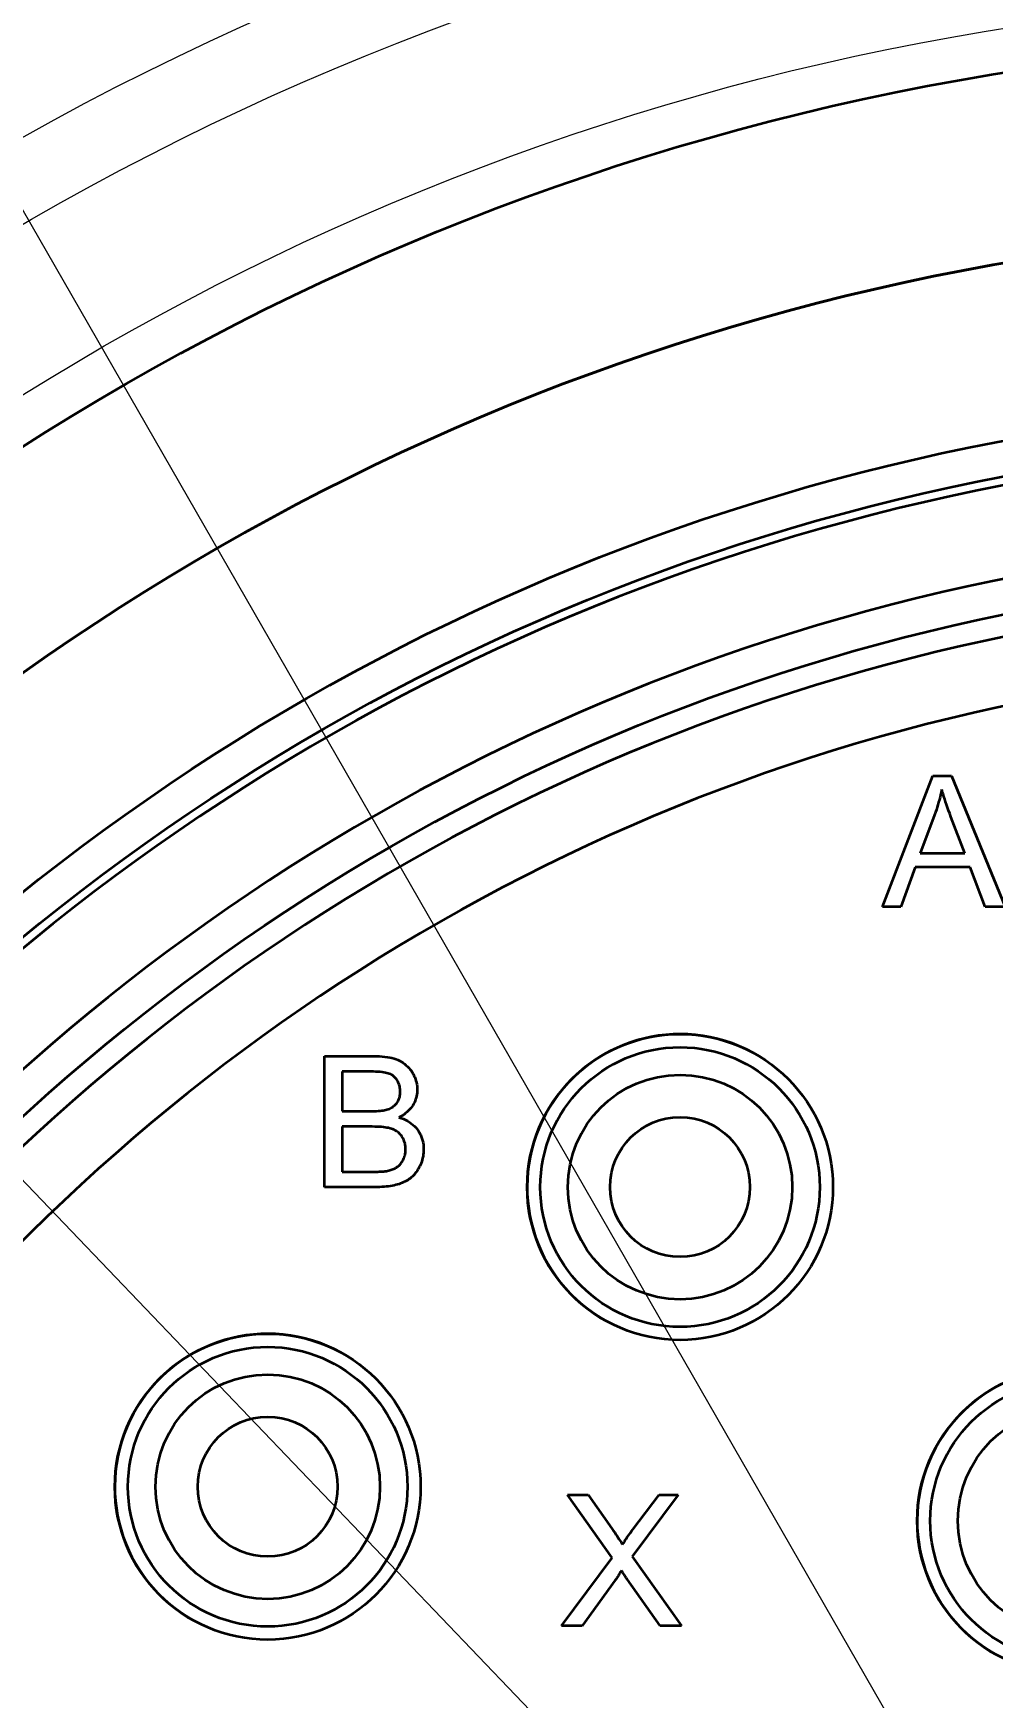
# Model space of a CAD drawing. Extents: x 23 to 472, y 3 to 294.
# Drawn here: x 377.19 to 382.68, y 217.37 to 226.89 of the extents above; entities that cross this region are included whole.
import ezdxf
from ezdxf.enums import TextEntityAlignment as Align

# ---------------------------------------------------------------- set-up
doc = ezdxf.new("R2010")
doc.units = 0
doc.linetypes.add('DASHDOT', pattern=[18.5, 12, -3, 0.5, -3])
doc.layers.get('0').update_dxf_attribs({"lineweight": 13})
doc.styles.get("Standard").update_dxf_attribs({"font": 'isocp.shx'})
doc.dimstyles.get("Standard").update_dxf_attribs({"dimtxt": 2.5, "dimasz": 2.5, "dimexe": 1.25, "dimexo": 0.625, "dimtad": 1, "dimcen": 2.5, "dimadec": 0, "dimazin": 0, "dimtfac": 1, "dimtmove": 0, "dimatfit": 0, "dimfxl": 0, "dimarcsym": 0})

# ---------------------------------------------------------------- blocks, each defined once
blk = doc.blocks.new('*D')
at = {"color": 7, "lineweight": 13}
for p, q in [((369.2633, 239.5531), (395.349, 194.2124)), ((363.2339, 234.8367), (397.923, 198.6215))]:
    blk.add_line(p, q, dxfattribs=at)
at = {"color": 34, "lineweight": 13, "ltscale": 0.415699}
blk.add_line((121.0279, 197.0113), (121.0279, 180.3834), dxfattribs=at)
at = {"color": 34, "lineweight": 13, "ltscale": 0.421525}
blk.add_line((278.4006, 197.0113), (278.4006, 180.1503), dxfattribs=at)
at = {"color": 34, "lineweight": 13}
for p, q in [((45.7156, 194.0736), (45.7156, 169.4602)), ((353.9414, 194.0736), (353.9414, 169.4602)), ((45.7156, 182.3834), (121.0279, 182.3834)), ((278.4006, 182.1503), (353.9414, 182.1503)), ((45.7156, 171.4602), (353.9414, 171.4602))]:
    blk.add_line(p, q, dxfattribs=at)
at = {"color": 34, "lineweight": 13, "ltscale": 0.342256}
blk.add_line((45.7156, 194.0736), (45.7156, 180.3834), dxfattribs=at)
at = {"color": 34, "lineweight": 13, "ltscale": 0.348082}
blk.add_line((353.9414, 194.0736), (353.9414, 180.1503), dxfattribs=at)
at = {"color": 7, "lineweight": 13}
for points in [[(376.3151, 228.3342), (374.903, 229.7505), (375.4177, 227.8179)], [(374.0392, 224.3044), (372.3291, 225.3414), (373.2916, 223.5883)], [(396.2128, 199.6586), (397.923, 198.6215), (396.9605, 200.3747)], [(393.937, 195.6288), (395.349, 194.2124), (394.8343, 196.145)]]:
    blk.add_lwpolyline(points, dxfattribs=at)
at = {"color": 34, "lineweight": 13}
for points in [[(47.6474, 182.901), (45.7156, 182.3834), (47.6474, 181.8658)], [(119.0961, 181.8658), (121.0279, 182.3834), (119.0961, 182.901)], [(280.3324, 182.668), (278.4006, 182.1503), (280.3324, 181.6327)], [(352.0096, 181.6327), (353.9414, 182.1503), (352.0096, 182.668)], [(47.6474, 171.9778), (45.7156, 171.4602), (47.6474, 170.9425)], [(352.0096, 170.9425), (353.9414, 171.4602), (352.0096, 171.9778)]]:
    blk.add_lwpolyline(points, dxfattribs=at)
at = {"color": 7, "lineweight": 13}
for s, rotation, p, p2 in [('%%c', 299.91295, (370.1301, 240.0518), (371.3768, 237.8848)), ('82', 299.91295, (371.8755, 237.0181), (374.0621, 233.2175)), ('%%c', 313.76692, (363.9561, 235.5285), (365.6854, 233.7231)), ('74', 313.76692, (366.3771, 233.0009), (369.4101, 229.8344))]:
    blk.add_text(s, height=2.5, rotation=rotation, dxfattribs=at).set_placement(p, p2, align=Align.FIT)
at = {"color": 34, "lineweight": 13}
for s, height, p, p2 in [('/[6.3]', 3.5, (93.5334, 183.3834), (107.9059, 183.3834)), ('/[6.3]', 3.5, (326.3327, 183.1503), (340.7051, 183.1503)), ('155', 3.5, (74.21, 183.3834), (83.768, 183.3834)), ('155', 3.5, (307.0093, 183.1503), (316.5672, 183.1503)), ('%%p50', 2.45, (85.868, 183.9084), (92.5334, 183.9084)), ('%%p50', 2.45, (318.6672, 183.6753), (325.3327, 183.6753)), ('"L"', 3.5, (194.4405, 172.4602), (202.0312, 172.4602)), ('%%p50', 2.45, (204.1312, 172.9852), (210.7966, 172.9852))]:
    blk.add_text(s, height=height, dxfattribs=at).set_placement(p, p2, align=Align.FIT)
blk = doc.blocks.new('BLOCK4539')
at = {"color": 7, "lineweight": 35, "ltscale": 0.04017}
blk.add_line((-6.148, 19.823), (-5.572, 21.323), dxfattribs=at)
at = {"color": 7, "lineweight": 35, "ltscale": 0.005346}
blk.add_line((-5.572, 21.323), (-5.358, 21.323), dxfattribs=at)
at = {"color": 7, "lineweight": 35, "ltscale": 0.000735854}
blk.add_line((-5.469, 21.166), (-5.475, 21.137), dxfattribs=at)
at = {"color": 7, "lineweight": 35, "ltscale": 0.000651844}
blk.add_line((-5.462, 21.141), (-5.469, 21.166), dxfattribs=at)
at = {"color": 7, "lineweight": 35, "ltscale": 0.000689615}
blk.add_line((-5.454, 21.114), (-5.462, 21.141), dxfattribs=at)
at = {"color": 7, "lineweight": 35, "ltscale": 0.040519}
blk.add_line((-5.358, 21.323), (-4.744, 19.823), dxfattribs=at)
at = {"color": 7, "lineweight": 35, "ltscale": 0.000750346}
blk.add_line((-5.521, 20.965), (-5.53, 20.936), dxfattribs=at)
at = {"color": 7, "lineweight": 35, "ltscale": 0.000747881}
blk.add_line((-5.512, 20.993), (-5.521, 20.965), dxfattribs=at)
at = {"color": 7, "lineweight": 35, "ltscale": 0.000745212}
blk.add_line((-5.504, 21.022), (-5.512, 20.993), dxfattribs=at)
at = {"color": 7, "lineweight": 35, "ltscale": 0.000743134}
blk.add_line((-5.496, 21.051), (-5.504, 21.022), dxfattribs=at)
at = {"color": 7, "lineweight": 35, "ltscale": 0.000741284}
blk.add_line((-5.488, 21.079), (-5.496, 21.051), dxfattribs=at)
at = {"color": 7, "lineweight": 35, "ltscale": 0.00073907}
blk.add_line((-5.482, 21.108), (-5.488, 21.079), dxfattribs=at)
at = {"color": 7, "lineweight": 35, "ltscale": 0.000737629}
blk.add_line((-5.475, 21.137), (-5.482, 21.108), dxfattribs=at)
at = {"color": 7, "lineweight": 35, "ltscale": 0.000727263}
blk.add_line((-5.445, 21.087), (-5.454, 21.114), dxfattribs=at)
at = {"color": 7, "lineweight": 35, "ltscale": 0.000764805}
blk.add_line((-5.435, 21.058), (-5.445, 21.087), dxfattribs=at)
at = {"color": 7, "lineweight": 35, "ltscale": 0.000803168}
blk.add_line((-5.425, 21.027), (-5.435, 21.058), dxfattribs=at)
at = {"color": 7, "lineweight": 35, "ltscale": 0.000840618}
blk.add_line((-5.414, 20.995), (-5.425, 21.027), dxfattribs=at)
at = {"color": 7, "lineweight": 35, "ltscale": 0.000879081}
blk.add_line((-5.402, 20.962), (-5.414, 20.995), dxfattribs=at)
at = {"color": 7, "lineweight": 35, "ltscale": 0.000916477}
blk.add_line((-5.39, 20.928), (-5.402, 20.962), dxfattribs=at)
at = {"color": 7, "lineweight": 35, "ltscale": 0.011745}
blk.add_line((-5.55, 20.879), (-5.715, 20.439), dxfattribs=at)
at = {"color": 7, "lineweight": 35, "ltscale": 0.000755821}
blk.add_line((-5.54, 20.908), (-5.55, 20.879), dxfattribs=at)
at = {"color": 7, "lineweight": 35, "ltscale": 0.000753014}
blk.add_line((-5.53, 20.936), (-5.54, 20.908), dxfattribs=at)
at = {"color": 7, "lineweight": 35, "ltscale": 0.000955038}
blk.add_line((-5.377, 20.892), (-5.39, 20.928), dxfattribs=at)
at = {"color": 7, "lineweight": 35, "ltscale": 0.000993009}
blk.add_line((-5.363, 20.855), (-5.377, 20.892), dxfattribs=at)
at = {"color": 7, "lineweight": 35, "ltscale": 0.011098}
blk.add_line((-5.206, 20.439), (-5.363, 20.855), dxfattribs=at)
at = {"color": 7, "lineweight": 35, "ltscale": 0.012713}
blk.add_line((-5.715, 20.439), (-5.206, 20.439), dxfattribs=at)
at = {"color": 7, "lineweight": 35, "ltscale": 0.012081}
blk.add_line((-5.772, 20.278), (-5.937, 19.823), dxfattribs=at)
at = {"color": 7, "lineweight": 35, "ltscale": 0.015681}
blk.add_line((-5.145, 20.278), (-5.772, 20.278), dxfattribs=at)
at = {"color": 7, "lineweight": 35, "ltscale": 0.012171}
blk.add_line((-4.97, 19.823), (-5.145, 20.278), dxfattribs=at)
at = {"color": 7, "lineweight": 35, "ltscale": 0.005269}
blk.add_line((-5.937, 19.823), (-6.148, 19.823), dxfattribs=at)
at = {"color": 7, "lineweight": 35, "ltscale": 0.005653}
blk.add_line((-4.744, 19.823), (-4.97, 19.823), dxfattribs=at)
at = {"color": 7, "lineweight": 35, "ltscale": 0.0375}
blk.add_line((-12.534, 16.617), (-12.534, 18.117), dxfattribs=at)
at = {"color": 7, "lineweight": 35, "ltscale": 0.014069}
blk.add_line((-12.534, 18.117), (-11.971, 18.117), dxfattribs=at)
at = {"color": 7, "lineweight": 35, "ltscale": 0.000842753}
blk.add_line((-11.971, 18.117), (-11.937, 18.117), dxfattribs=at)
at = {"color": 7, "lineweight": 35, "ltscale": 0.000809038}
blk.add_line((-11.937, 18.117), (-11.905, 18.115), dxfattribs=at)
at = {"color": 7, "lineweight": 35, "ltscale": 0.000776487}
blk.add_line((-11.905, 18.115), (-11.874, 18.113), dxfattribs=at)
at = {"color": 7, "lineweight": 35, "ltscale": 0.000744687}
blk.add_line((-11.874, 18.113), (-11.845, 18.11), dxfattribs=at)
at = {"color": 7, "lineweight": 35, "ltscale": 0.00071389}
blk.add_line((-11.845, 18.11), (-11.816, 18.106), dxfattribs=at)
at = {"color": 7, "lineweight": 35, "ltscale": 0.000683697}
blk.add_line((-11.816, 18.106), (-11.789, 18.101), dxfattribs=at)
at = {"color": 7, "lineweight": 35, "ltscale": 0.000655501}
blk.add_line((-11.789, 18.101), (-11.764, 18.095), dxfattribs=at)
at = {"color": 7, "lineweight": 35, "ltscale": 0.000627953}
blk.add_line((-11.764, 18.095), (-11.74, 18.088), dxfattribs=at)
at = {"color": 7, "lineweight": 35, "ltscale": 0.011332}
blk.add_line((-12.335, 17.94), (-12.335, 17.487), dxfattribs=at)
at = {"color": 7, "lineweight": 35, "ltscale": 0.007495}
blk.add_line((-12.036, 17.94), (-12.335, 17.94), dxfattribs=at)
at = {"color": 7, "lineweight": 35, "ltscale": 0.000784316}
blk.add_line((-12.004, 17.94), (-12.036, 17.94), dxfattribs=at)
at = {"color": 7, "lineweight": 35, "ltscale": 0.000737174}
blk.add_line((-11.975, 17.939), (-12.004, 17.94), dxfattribs=at)
at = {"color": 7, "lineweight": 35, "ltscale": 0.000689788}
blk.add_line((-11.947, 17.938), (-11.975, 17.939), dxfattribs=at)
at = {"color": 7, "lineweight": 35, "ltscale": 0.00064309}
blk.add_line((-11.922, 17.937), (-11.947, 17.938), dxfattribs=at)
at = {"color": 7, "lineweight": 35, "ltscale": 0.000595801}
blk.add_line((-11.898, 17.935), (-11.922, 17.937), dxfattribs=at)
at = {"color": 7, "lineweight": 35, "ltscale": 0.000549716}
blk.add_line((-11.876, 17.932), (-11.898, 17.935), dxfattribs=at)
at = {"color": 7, "lineweight": 35, "ltscale": 0.000503945}
blk.add_line((-11.856, 17.93), (-11.876, 17.932), dxfattribs=at)
at = {"color": 7, "lineweight": 35, "ltscale": 0.000458069}
blk.add_line((-11.838, 17.927), (-11.856, 17.93), dxfattribs=at)
at = {"color": 7, "lineweight": 35, "ltscale": 0.000413717}
blk.add_line((-11.822, 17.923), (-11.838, 17.927), dxfattribs=at)
at = {"color": 7, "lineweight": 35, "ltscale": 0.000369928}
blk.add_line((-11.807, 17.919), (-11.822, 17.923), dxfattribs=at)
at = {"color": 7, "lineweight": 35, "ltscale": 0.000344454}
blk.add_line((-11.794, 17.915), (-11.807, 17.919), dxfattribs=at)
at = {"color": 7, "lineweight": 35, "ltscale": 0.000336202}
blk.add_line((-11.782, 17.909), (-11.794, 17.915), dxfattribs=at)
at = {"color": 7, "lineweight": 35, "ltscale": 0.000329939}
blk.add_line((-11.77, 17.903), (-11.782, 17.909), dxfattribs=at)
at = {"color": 7, "lineweight": 35, "ltscale": 0.000325492}
blk.add_line((-11.759, 17.897), (-11.77, 17.903), dxfattribs=at)
at = {"color": 7, "lineweight": 35, "ltscale": 0.000602201}
blk.add_line((-11.74, 18.088), (-11.717, 18.08), dxfattribs=at)
at = {"color": 7, "lineweight": 35, "ltscale": 0.000578323}
blk.add_line((-11.717, 18.08), (-11.695, 18.072), dxfattribs=at)
at = {"color": 7, "lineweight": 35, "ltscale": 0.00056157}
blk.add_line((-11.695, 18.072), (-11.675, 18.062), dxfattribs=at)
at = {"color": 7, "lineweight": 35, "ltscale": 0.000552913}
blk.add_line((-11.675, 18.062), (-11.656, 18.051), dxfattribs=at)
at = {"color": 7, "lineweight": 35, "ltscale": 0.000545957}
blk.add_line((-11.656, 18.051), (-11.637, 18.04), dxfattribs=at)
at = {"color": 7, "lineweight": 35, "ltscale": 0.000540794}
blk.add_line((-11.637, 18.04), (-11.62, 18.027), dxfattribs=at)
at = {"color": 7, "lineweight": 35, "ltscale": 0.00053756}
blk.add_line((-11.62, 18.027), (-11.603, 18.014), dxfattribs=at)
at = {"color": 7, "lineweight": 35, "ltscale": 0.000536736}
blk.add_line((-11.603, 18.014), (-11.587, 17.999), dxfattribs=at)
at = {"color": 7, "lineweight": 35, "ltscale": 0.000537688}
blk.add_line((-11.587, 17.999), (-11.572, 17.984), dxfattribs=at)
at = {"color": 7, "lineweight": 35, "ltscale": 0.000540424}
blk.add_line((-11.572, 17.984), (-11.558, 17.967), dxfattribs=at)
at = {"color": 7, "lineweight": 35, "ltscale": 0.000545965}
blk.add_line((-11.558, 17.967), (-11.545, 17.95), dxfattribs=at)
at = {"color": 7, "lineweight": 35, "ltscale": 0.000553233}
blk.add_line((-11.545, 17.95), (-11.533, 17.931), dxfattribs=at)
at = {"color": 7, "lineweight": 35, "ltscale": 0.00055125}
blk.add_line((-11.533, 17.931), (-11.522, 17.912), dxfattribs=at)
at = {"color": 7, "lineweight": 35, "ltscale": 0.000541229}
blk.add_line((-11.522, 17.912), (-11.512, 17.893), dxfattribs=at)
at = {"color": 7, "lineweight": 35, "ltscale": 0.000322235}
blk.add_line((-11.749, 17.889), (-11.759, 17.897), dxfattribs=at)
at = {"color": 7, "lineweight": 35, "ltscale": 0.000320675}
blk.add_line((-11.739, 17.881), (-11.749, 17.889), dxfattribs=at)
at = {"color": 7, "lineweight": 35, "ltscale": 0.000321075}
blk.add_line((-11.729, 17.872), (-11.739, 17.881), dxfattribs=at)
at = {"color": 7, "lineweight": 35, "ltscale": 0.000323266}
blk.add_line((-11.721, 17.863), (-11.729, 17.872), dxfattribs=at)
at = {"color": 7, "lineweight": 35, "ltscale": 0.000327071}
blk.add_line((-11.713, 17.852), (-11.721, 17.863), dxfattribs=at)
at = {"color": 7, "lineweight": 35, "ltscale": 0.000332556}
blk.add_line((-11.705, 17.841), (-11.713, 17.852), dxfattribs=at)
at = {"color": 7, "lineweight": 35, "ltscale": 0.000334817}
blk.add_line((-11.698, 17.83), (-11.705, 17.841), dxfattribs=at)
at = {"color": 7, "lineweight": 35, "ltscale": 0.000333894}
blk.add_line((-11.692, 17.818), (-11.698, 17.83), dxfattribs=at)
at = {"color": 7, "lineweight": 35, "ltscale": 0.000334462}
blk.add_line((-11.687, 17.806), (-11.692, 17.818), dxfattribs=at)
at = {"color": 7, "lineweight": 35, "ltscale": 0.000336247}
blk.add_line((-11.682, 17.793), (-11.687, 17.806), dxfattribs=at)
at = {"color": 7, "lineweight": 35, "ltscale": 0.000338852}
blk.add_line((-11.678, 17.78), (-11.682, 17.793), dxfattribs=at)
at = {"color": 7, "lineweight": 35, "ltscale": 0.000342616}
blk.add_line((-11.675, 17.767), (-11.678, 17.78), dxfattribs=at)
at = {"color": 7, "lineweight": 35, "ltscale": 0.000347845}
blk.add_line((-11.673, 17.753), (-11.675, 17.767), dxfattribs=at)
at = {"color": 7, "lineweight": 35, "ltscale": 0.000353826}
blk.add_line((-11.671, 17.739), (-11.673, 17.753), dxfattribs=at)
at = {"color": 7, "lineweight": 35, "ltscale": 0.000361088}
blk.add_line((-11.67, 17.725), (-11.671, 17.739), dxfattribs=at)
at = {"color": 7, "lineweight": 35, "ltscale": 0.000368988}
blk.add_line((-11.669, 17.71), (-11.67, 17.725), dxfattribs=at)
at = {"color": 7, "lineweight": 35, "ltscale": 0.000531929}
blk.add_line((-11.512, 17.893), (-11.503, 17.874), dxfattribs=at)
at = {"color": 7, "lineweight": 35, "ltscale": 0.000524339}
blk.add_line((-11.503, 17.874), (-11.495, 17.854), dxfattribs=at)
at = {"color": 7, "lineweight": 35, "ltscale": 0.000518738}
blk.add_line((-11.495, 17.854), (-11.489, 17.835), dxfattribs=at)
at = {"color": 7, "lineweight": 35, "ltscale": 0.000514375}
blk.add_line((-11.489, 17.835), (-11.483, 17.815), dxfattribs=at)
at = {"color": 7, "lineweight": 35, "ltscale": 0.00051209}
blk.add_line((-11.483, 17.815), (-11.479, 17.795), dxfattribs=at)
at = {"color": 7, "lineweight": 35, "ltscale": 0.000511155}
blk.add_line((-11.479, 17.795), (-11.476, 17.774), dxfattribs=at)
at = {"color": 7, "lineweight": 35, "ltscale": 0.000511941}
blk.add_line((-11.476, 17.774), (-11.474, 17.754), dxfattribs=at)
at = {"color": 7, "lineweight": 35, "ltscale": 0.000474225}
blk.add_line((-11.474, 17.714), (-11.476, 17.695), dxfattribs=at)
at = {"color": 7, "lineweight": 35, "ltscale": 0.000514804}
blk.add_line((-11.474, 17.754), (-11.474, 17.733), dxfattribs=at)
at = {"color": 7, "lineweight": 35, "ltscale": 0.000478176}
blk.add_line((-11.474, 17.733), (-11.474, 17.714), dxfattribs=at)
at = {"color": 7, "lineweight": 35, "ltscale": 0.000353703}
blk.add_line((-11.78, 17.52), (-11.767, 17.527), dxfattribs=at)
at = {"color": 7, "lineweight": 35, "ltscale": 0.000345108}
blk.add_line((-11.767, 17.527), (-11.755, 17.534), dxfattribs=at)
at = {"color": 7, "lineweight": 35, "ltscale": 0.000337318}
blk.add_line((-11.755, 17.534), (-11.744, 17.542), dxfattribs=at)
at = {"color": 7, "lineweight": 35, "ltscale": 0.000331364}
blk.add_line((-11.744, 17.542), (-11.734, 17.55), dxfattribs=at)
at = {"color": 7, "lineweight": 35, "ltscale": 0.000326818}
blk.add_line((-11.734, 17.55), (-11.725, 17.559), dxfattribs=at)
at = {"color": 7, "lineweight": 35, "ltscale": 0.000324761}
blk.add_line((-11.725, 17.559), (-11.716, 17.569), dxfattribs=at)
at = {"color": 7, "lineweight": 35, "ltscale": 0.00032367}
blk.add_line((-11.716, 17.569), (-11.708, 17.579), dxfattribs=at)
at = {"color": 7, "lineweight": 35, "ltscale": 0.000323678}
blk.add_line((-11.708, 17.579), (-11.7, 17.59), dxfattribs=at)
at = {"color": 7, "lineweight": 35, "ltscale": 0.000324587}
blk.add_line((-11.7, 17.59), (-11.694, 17.601), dxfattribs=at)
at = {"color": 7, "lineweight": 35, "ltscale": 0.000327396}
blk.add_line((-11.694, 17.601), (-11.688, 17.613), dxfattribs=at)
at = {"color": 7, "lineweight": 35, "ltscale": 0.000331795}
blk.add_line((-11.688, 17.613), (-11.683, 17.625), dxfattribs=at)
at = {"color": 7, "lineweight": 35, "ltscale": 0.000337773}
blk.add_line((-11.683, 17.625), (-11.679, 17.638), dxfattribs=at)
at = {"color": 7, "lineweight": 35, "ltscale": 0.00034512}
blk.add_line((-11.679, 17.638), (-11.675, 17.651), dxfattribs=at)
at = {"color": 7, "lineweight": 35, "ltscale": 0.000353928}
blk.add_line((-11.675, 17.651), (-11.673, 17.665), dxfattribs=at)
at = {"color": 7, "lineweight": 35, "ltscale": 0.000363688}
blk.add_line((-11.673, 17.665), (-11.671, 17.679), dxfattribs=at)
at = {"color": 7, "lineweight": 35, "ltscale": 0.000375347}
blk.add_line((-11.671, 17.679), (-11.67, 17.694), dxfattribs=at)
at = {"color": 7, "lineweight": 35, "ltscale": 0.000387317}
blk.add_line((-11.67, 17.694), (-11.669, 17.71), dxfattribs=at)
at = {"color": 7, "lineweight": 35, "ltscale": 0.000500406}
blk.add_line((-11.537, 17.536), (-11.549, 17.52), dxfattribs=at)
at = {"color": 7, "lineweight": 35, "ltscale": 0.000498554}
blk.add_line((-11.526, 17.552), (-11.537, 17.536), dxfattribs=at)
at = {"color": 7, "lineweight": 35, "ltscale": 0.00049431}
blk.add_line((-11.516, 17.569), (-11.526, 17.552), dxfattribs=at)
at = {"color": 7, "lineweight": 35, "ltscale": 0.000486571}
blk.add_line((-11.507, 17.587), (-11.516, 17.569), dxfattribs=at)
at = {"color": 7, "lineweight": 35, "ltscale": 0.000480348}
blk.add_line((-11.499, 17.604), (-11.507, 17.587), dxfattribs=at)
at = {"color": 7, "lineweight": 35, "ltscale": 0.000475606}
blk.add_line((-11.493, 17.622), (-11.499, 17.604), dxfattribs=at)
at = {"color": 7, "lineweight": 35, "ltscale": 0.000472065}
blk.add_line((-11.487, 17.64), (-11.493, 17.622), dxfattribs=at)
at = {"color": 7, "lineweight": 35, "ltscale": 0.000470387}
blk.add_line((-11.482, 17.658), (-11.487, 17.64), dxfattribs=at)
at = {"color": 7, "lineweight": 35, "ltscale": 0.000470199}
blk.add_line((-11.479, 17.677), (-11.482, 17.658), dxfattribs=at)
at = {"color": 7, "lineweight": 35, "ltscale": 0.000471459}
blk.add_line((-11.476, 17.695), (-11.479, 17.677), dxfattribs=at)
at = {"color": 7, "lineweight": 35, "ltscale": 0.008109}
blk.add_line((-12.335, 17.487), (-12.011, 17.487), dxfattribs=at)
at = {"color": 7, "lineweight": 35, "ltscale": 0.000641264}
blk.add_line((-12.011, 17.487), (-11.985, 17.487), dxfattribs=at)
at = {"color": 7, "lineweight": 35, "ltscale": 0.000604014}
blk.add_line((-11.985, 17.487), (-11.961, 17.487), dxfattribs=at)
at = {"color": 7, "lineweight": 35, "ltscale": 0.000567267}
blk.add_line((-11.961, 17.487), (-11.939, 17.488), dxfattribs=at)
at = {"color": 7, "lineweight": 35, "ltscale": 0.00052998}
blk.add_line((-11.939, 17.488), (-11.917, 17.49), dxfattribs=at)
at = {"color": 7, "lineweight": 35, "ltscale": 0.000493291}
blk.add_line((-11.917, 17.49), (-11.898, 17.491), dxfattribs=at)
at = {"color": 7, "lineweight": 35, "ltscale": 0.000457195}
blk.add_line((-11.898, 17.491), (-11.88, 17.493), dxfattribs=at)
at = {"color": 7, "lineweight": 35, "ltscale": 0.00042115}
blk.add_line((-11.88, 17.493), (-11.863, 17.495), dxfattribs=at)
at = {"color": 7, "lineweight": 35, "ltscale": 0.000385114}
blk.add_line((-11.863, 17.495), (-11.848, 17.498), dxfattribs=at)
at = {"color": 7, "lineweight": 35, "ltscale": 0.000350452}
blk.add_line((-11.848, 17.498), (-11.834, 17.501), dxfattribs=at)
at = {"color": 7, "lineweight": 35, "ltscale": 0.000316104}
blk.add_line((-11.834, 17.501), (-11.822, 17.504), dxfattribs=at)
at = {"color": 7, "lineweight": 35, "ltscale": 0.000388338}
blk.add_line((-11.822, 17.504), (-11.807, 17.509), dxfattribs=at)
at = {"color": 7, "lineweight": 35, "ltscale": 0.000375544}
blk.add_line((-11.807, 17.509), (-11.793, 17.514), dxfattribs=at)
at = {"color": 7, "lineweight": 35, "ltscale": 0.000364168}
blk.add_line((-11.793, 17.514), (-11.78, 17.52), dxfattribs=at)
at = {"color": 7, "lineweight": 35, "ltscale": 0.000579635}
blk.add_line((-11.663, 17.426), (-11.684, 17.415), dxfattribs=at)
at = {"color": 7, "lineweight": 35, "ltscale": 0.000698018}
blk.add_line((-11.684, 17.415), (-11.657, 17.407), dxfattribs=at)
at = {"color": 7, "lineweight": 35, "ltscale": 0.000564549}
blk.add_line((-11.644, 17.437), (-11.663, 17.426), dxfattribs=at)
at = {"color": 7, "lineweight": 35, "ltscale": 0.000677862}
blk.add_line((-11.657, 17.407), (-11.632, 17.397), dxfattribs=at)
at = {"color": 7, "lineweight": 35, "ltscale": 0.0005507}
blk.add_line((-11.625, 17.449), (-11.644, 17.437), dxfattribs=at)
at = {"color": 7, "lineweight": 35, "ltscale": 0.000659607}
blk.add_line((-11.632, 17.397), (-11.608, 17.386), dxfattribs=at)
at = {"color": 7, "lineweight": 35, "ltscale": 0.000537921}
blk.add_line((-11.608, 17.462), (-11.625, 17.449), dxfattribs=at)
at = {"color": 7, "lineweight": 35, "ltscale": 0.000527161}
blk.add_line((-11.592, 17.476), (-11.608, 17.462), dxfattribs=at)
at = {"color": 7, "lineweight": 35, "ltscale": 0.000643615}
blk.add_line((-11.608, 17.386), (-11.585, 17.374), dxfattribs=at)
at = {"color": 7, "lineweight": 35, "ltscale": 0.000517782}
blk.add_line((-11.576, 17.49), (-11.592, 17.476), dxfattribs=at)
at = {"color": 7, "lineweight": 35, "ltscale": 0.000629675}
blk.add_line((-11.585, 17.374), (-11.563, 17.361), dxfattribs=at)
at = {"color": 7, "lineweight": 35, "ltscale": 0.000510159}
blk.add_line((-11.562, 17.504), (-11.576, 17.49), dxfattribs=at)
at = {"color": 7, "lineweight": 35, "ltscale": 0.000618664}
blk.add_line((-11.563, 17.361), (-11.543, 17.347), dxfattribs=at)
at = {"color": 7, "lineweight": 35, "ltscale": 0.000504386}
blk.add_line((-11.549, 17.52), (-11.562, 17.504), dxfattribs=at)
at = {"color": 7, "lineweight": 35, "ltscale": 0.000610758}
blk.add_line((-11.543, 17.347), (-11.524, 17.332), dxfattribs=at)
at = {"color": 7, "lineweight": 35, "ltscale": 0.000604965}
blk.add_line((-11.524, 17.332), (-11.506, 17.315), dxfattribs=at)
at = {"color": 7, "lineweight": 35, "ltscale": 0.012892}
blk.add_line((-12.335, 17.31), (-12.335, 16.794), dxfattribs=at)
at = {"color": 7, "lineweight": 35, "ltscale": 0.008672}
blk.add_line((-11.989, 17.31), (-12.335, 17.31), dxfattribs=at)
at = {"color": 7, "lineweight": 35, "ltscale": 0.00069963}
blk.add_line((-11.961, 17.309), (-11.989, 17.31), dxfattribs=at)
at = {"color": 7, "lineweight": 35, "ltscale": 0.000666312}
blk.add_line((-11.934, 17.309), (-11.961, 17.309), dxfattribs=at)
at = {"color": 7, "lineweight": 35, "ltscale": 0.000633248}
blk.add_line((-11.909, 17.307), (-11.934, 17.309), dxfattribs=at)
at = {"color": 7, "lineweight": 35, "ltscale": 0.00060053}
blk.add_line((-11.885, 17.306), (-11.909, 17.307), dxfattribs=at)
at = {"color": 7, "lineweight": 35, "ltscale": 0.000568136}
blk.add_line((-11.862, 17.303), (-11.885, 17.306), dxfattribs=at)
at = {"color": 7, "lineweight": 35, "ltscale": 0.000536239}
blk.add_line((-11.841, 17.301), (-11.862, 17.303), dxfattribs=at)
at = {"color": 7, "lineweight": 35, "ltscale": 0.000505152}
blk.add_line((-11.821, 17.297), (-11.841, 17.301), dxfattribs=at)
at = {"color": 7, "lineweight": 35, "ltscale": 0.000474475}
blk.add_line((-11.802, 17.294), (-11.821, 17.297), dxfattribs=at)
at = {"color": 7, "lineweight": 35, "ltscale": 0.000444358}
blk.add_line((-11.785, 17.289), (-11.802, 17.294), dxfattribs=at)
at = {"color": 7, "lineweight": 35, "ltscale": 0.000415297}
blk.add_line((-11.769, 17.285), (-11.785, 17.289), dxfattribs=at)
at = {"color": 7, "lineweight": 35, "ltscale": 0.000396278}
blk.add_line((-11.754, 17.279), (-11.769, 17.285), dxfattribs=at)
at = {"color": 7, "lineweight": 35, "ltscale": 0.000387751}
blk.add_line((-11.74, 17.273), (-11.754, 17.279), dxfattribs=at)
at = {"color": 7, "lineweight": 35, "ltscale": 0.000380257}
blk.add_line((-11.726, 17.266), (-11.74, 17.273), dxfattribs=at)
at = {"color": 7, "lineweight": 35, "ltscale": 0.000374812}
blk.add_line((-11.713, 17.259), (-11.726, 17.266), dxfattribs=at)
at = {"color": 7, "lineweight": 35, "ltscale": 0.000370213}
blk.add_line((-11.701, 17.25), (-11.713, 17.259), dxfattribs=at)
at = {"color": 7, "lineweight": 35, "ltscale": 0.000367678}
blk.add_line((-11.69, 17.241), (-11.701, 17.25), dxfattribs=at)
at = {"color": 7, "lineweight": 35, "ltscale": 0.000367093}
blk.add_line((-11.679, 17.232), (-11.69, 17.241), dxfattribs=at)
at = {"color": 7, "lineweight": 35, "ltscale": 0.000367696}
blk.add_line((-11.668, 17.221), (-11.679, 17.232), dxfattribs=at)
at = {"color": 7, "lineweight": 35, "ltscale": 0.000370194}
blk.add_line((-11.659, 17.21), (-11.668, 17.221), dxfattribs=at)
at = {"color": 7, "lineweight": 35, "ltscale": 0.000374073}
blk.add_line((-11.65, 17.198), (-11.659, 17.21), dxfattribs=at)
at = {"color": 7, "lineweight": 35, "ltscale": 0.000375413}
blk.add_line((-11.642, 17.185), (-11.65, 17.198), dxfattribs=at)
at = {"color": 7, "lineweight": 35, "ltscale": 0.000373521}
blk.add_line((-11.634, 17.172), (-11.642, 17.185), dxfattribs=at)
at = {"color": 7, "lineweight": 35, "ltscale": 0.000373664}
blk.add_line((-11.628, 17.159), (-11.634, 17.172), dxfattribs=at)
at = {"color": 7, "lineweight": 35, "ltscale": 0.000374887}
blk.add_line((-11.622, 17.145), (-11.628, 17.159), dxfattribs=at)
at = {"color": 7, "lineweight": 35, "ltscale": 0.000377934}
blk.add_line((-11.618, 17.13), (-11.622, 17.145), dxfattribs=at)
at = {"color": 7, "lineweight": 35, "ltscale": 0.000602603}
blk.add_line((-11.506, 17.315), (-11.49, 17.298), dxfattribs=at)
at = {"color": 7, "lineweight": 35, "ltscale": 0.000602925}
blk.add_line((-11.49, 17.298), (-11.474, 17.279), dxfattribs=at)
at = {"color": 7, "lineweight": 35, "ltscale": 0.000600259}
blk.add_line((-11.474, 17.279), (-11.461, 17.259), dxfattribs=at)
at = {"color": 7, "lineweight": 35, "ltscale": 0.000594712}
blk.add_line((-11.461, 17.259), (-11.448, 17.239), dxfattribs=at)
at = {"color": 7, "lineweight": 35, "ltscale": 0.000591906}
blk.add_line((-11.448, 17.239), (-11.437, 17.218), dxfattribs=at)
at = {"color": 7, "lineweight": 35, "ltscale": 0.000591537}
blk.add_line((-11.437, 17.218), (-11.428, 17.197), dxfattribs=at)
at = {"color": 7, "lineweight": 35, "ltscale": 0.000594394}
blk.add_line((-11.428, 17.197), (-11.42, 17.174), dxfattribs=at)
at = {"color": 7, "lineweight": 35, "ltscale": 0.000599387}
blk.add_line((-11.42, 17.174), (-11.413, 17.151), dxfattribs=at)
at = {"color": 7, "lineweight": 35, "ltscale": 0.000607989}
blk.add_line((-11.413, 17.151), (-11.408, 17.127), dxfattribs=at)
at = {"color": 7, "lineweight": 35, "ltscale": 0.000314857}
blk.add_line((-11.626, 16.948), (-11.621, 16.96), dxfattribs=at)
at = {"color": 7, "lineweight": 35, "ltscale": 0.000318265}
blk.add_line((-11.621, 16.96), (-11.618, 16.972), dxfattribs=at)
at = {"color": 7, "lineweight": 35, "ltscale": 0.000382401}
blk.add_line((-11.614, 17.116), (-11.618, 17.13), dxfattribs=at)
at = {"color": 7, "lineweight": 35, "ltscale": 0.000322162}
blk.add_line((-11.618, 16.972), (-11.614, 16.984), dxfattribs=at)
at = {"color": 7, "lineweight": 35, "ltscale": 0.000388512}
blk.add_line((-11.611, 17.1), (-11.614, 17.116), dxfattribs=at)
at = {"color": 7, "lineweight": 35, "ltscale": 0.000327304}
blk.add_line((-11.614, 16.984), (-11.612, 16.997), dxfattribs=at)
at = {"color": 7, "lineweight": 35, "ltscale": 0.000332521}
blk.add_line((-11.612, 16.997), (-11.61, 17.01), dxfattribs=at)
at = {"color": 7, "lineweight": 35, "ltscale": 0.000395373}
blk.add_line((-11.609, 17.085), (-11.611, 17.1), dxfattribs=at)
at = {"color": 7, "lineweight": 35, "ltscale": 0.000338879}
blk.add_line((-11.61, 17.01), (-11.608, 17.024), dxfattribs=at)
at = {"color": 7, "lineweight": 35, "ltscale": 0.000404527}
blk.add_line((-11.607, 17.068), (-11.609, 17.085), dxfattribs=at)
at = {"color": 7, "lineweight": 35, "ltscale": 0.000346332}
blk.add_line((-11.608, 17.024), (-11.607, 17.038), dxfattribs=at)
at = {"color": 7, "lineweight": 35, "ltscale": 0.000414038}
blk.add_line((-11.607, 17.052), (-11.607, 17.068), dxfattribs=at)
at = {"color": 7, "lineweight": 35, "ltscale": 0.000354074}
blk.add_line((-11.607, 17.038), (-11.607, 17.052), dxfattribs=at)
at = {"color": 7, "lineweight": 35, "ltscale": 0.000501189}
blk.add_line((-11.412, 16.95), (-11.417, 16.931), dxfattribs=at)
at = {"color": 7, "lineweight": 35, "ltscale": 0.000503717}
blk.add_line((-11.408, 16.97), (-11.412, 16.95), dxfattribs=at)
at = {"color": 7, "lineweight": 35, "ltscale": 0.000617944}
blk.add_line((-11.408, 17.127), (-11.404, 17.103), dxfattribs=at)
at = {"color": 7, "lineweight": 35, "ltscale": 0.00050686}
blk.add_line((-11.405, 16.99), (-11.408, 16.97), dxfattribs=at)
at = {"color": 7, "lineweight": 35, "ltscale": 0.000511542}
blk.add_line((-11.403, 17.01), (-11.405, 16.99), dxfattribs=at)
at = {"color": 7, "lineweight": 35, "ltscale": 0.000631012}
blk.add_line((-11.404, 17.103), (-11.402, 17.078), dxfattribs=at)
at = {"color": 7, "lineweight": 35, "ltscale": 0.000516816}
blk.add_line((-11.402, 17.031), (-11.403, 17.01), dxfattribs=at)
at = {"color": 7, "lineweight": 35, "ltscale": 0.000646485}
blk.add_line((-11.402, 17.078), (-11.401, 17.052), dxfattribs=at)
at = {"color": 7, "lineweight": 35, "ltscale": 0.000523492}
blk.add_line((-11.401, 17.052), (-11.402, 17.031), dxfattribs=at)
at = {"color": 7, "lineweight": 35, "ltscale": 0.009337}
blk.add_line((-12.335, 16.794), (-11.962, 16.794), dxfattribs=at)
at = {"color": 7, "lineweight": 35, "ltscale": 0.000466552}
blk.add_line((-11.962, 16.794), (-11.943, 16.794), dxfattribs=at)
at = {"color": 7, "lineweight": 35, "ltscale": 0.000437958}
blk.add_line((-11.943, 16.794), (-11.926, 16.794), dxfattribs=at)
at = {"color": 7, "lineweight": 35, "ltscale": 0.000409402}
blk.add_line((-11.926, 16.794), (-11.909, 16.795), dxfattribs=at)
at = {"color": 7, "lineweight": 35, "ltscale": 0.000380534}
blk.add_line((-11.909, 16.795), (-11.894, 16.795), dxfattribs=at)
at = {"color": 7, "lineweight": 35, "ltscale": 0.000352464}
blk.add_line((-11.894, 16.795), (-11.88, 16.796), dxfattribs=at)
at = {"color": 7, "lineweight": 35, "ltscale": 0.000324107}
blk.add_line((-11.88, 16.796), (-11.867, 16.797), dxfattribs=at)
at = {"color": 7, "lineweight": 35, "ltscale": 0.000295418}
blk.add_line((-11.867, 16.797), (-11.855, 16.798), dxfattribs=at)
at = {"color": 7, "lineweight": 35, "ltscale": 0.000267585}
blk.add_line((-11.855, 16.798), (-11.845, 16.799), dxfattribs=at)
at = {"color": 7, "lineweight": 35, "ltscale": 0.00023923}
blk.add_line((-11.845, 16.799), (-11.835, 16.8), dxfattribs=at)
at = {"color": 7, "lineweight": 35, "ltscale": 0.000211419}
blk.add_line((-11.835, 16.8), (-11.827, 16.801), dxfattribs=at)
at = {"color": 7, "lineweight": 35, "ltscale": 0.000343546}
blk.add_line((-11.827, 16.801), (-11.813, 16.804), dxfattribs=at)
at = {"color": 7, "lineweight": 35, "ltscale": 0.000333991}
blk.add_line((-11.813, 16.804), (-11.8, 16.807), dxfattribs=at)
at = {"color": 7, "lineweight": 35, "ltscale": 0.00032512}
blk.add_line((-11.8, 16.807), (-11.788, 16.81), dxfattribs=at)
at = {"color": 7, "lineweight": 35, "ltscale": 0.000316355}
blk.add_line((-11.788, 16.81), (-11.776, 16.814), dxfattribs=at)
at = {"color": 7, "lineweight": 35, "ltscale": 0.000308324}
blk.add_line((-11.776, 16.814), (-11.764, 16.818), dxfattribs=at)
at = {"color": 7, "lineweight": 35, "ltscale": 0.000300254}
blk.add_line((-11.764, 16.818), (-11.753, 16.822), dxfattribs=at)
at = {"color": 7, "lineweight": 35, "ltscale": 0.00029297}
blk.add_line((-11.753, 16.822), (-11.742, 16.826), dxfattribs=at)
at = {"color": 7, "lineweight": 35, "ltscale": 0.000286004}
blk.add_line((-11.742, 16.826), (-11.732, 16.831), dxfattribs=at)
at = {"color": 7, "lineweight": 35, "ltscale": 0.000279849}
blk.add_line((-11.732, 16.831), (-11.722, 16.837), dxfattribs=at)
at = {"color": 7, "lineweight": 35, "ltscale": 0.000273601}
blk.add_line((-11.722, 16.837), (-11.712, 16.842), dxfattribs=at)
at = {"color": 7, "lineweight": 35, "ltscale": 0.000271381}
blk.add_line((-11.712, 16.842), (-11.703, 16.848), dxfattribs=at)
at = {"color": 7, "lineweight": 35, "ltscale": 0.00027198}
blk.add_line((-11.703, 16.848), (-11.695, 16.855), dxfattribs=at)
at = {"color": 7, "lineweight": 35, "ltscale": 0.00027377}
blk.add_line((-11.695, 16.855), (-11.686, 16.862), dxfattribs=at)
at = {"color": 7, "lineweight": 35, "ltscale": 0.000276366}
blk.add_line((-11.686, 16.862), (-11.678, 16.869), dxfattribs=at)
at = {"color": 7, "lineweight": 35, "ltscale": 0.000279512}
blk.add_line((-11.678, 16.869), (-11.67, 16.877), dxfattribs=at)
at = {"color": 7, "lineweight": 35, "ltscale": 0.000283751}
blk.add_line((-11.67, 16.877), (-11.663, 16.886), dxfattribs=at)
at = {"color": 7, "lineweight": 35, "ltscale": 0.000288754}
blk.add_line((-11.663, 16.886), (-11.656, 16.895), dxfattribs=at)
at = {"color": 7, "lineweight": 35, "ltscale": 0.000294418}
blk.add_line((-11.656, 16.895), (-11.649, 16.905), dxfattribs=at)
at = {"color": 7, "lineweight": 35, "ltscale": 0.000300556}
blk.add_line((-11.649, 16.905), (-11.643, 16.915), dxfattribs=at)
at = {"color": 7, "lineweight": 35, "ltscale": 0.000307355}
blk.add_line((-11.643, 16.915), (-11.637, 16.926), dxfattribs=at)
at = {"color": 7, "lineweight": 35, "ltscale": 0.00031187}
blk.add_line((-11.637, 16.926), (-11.631, 16.937), dxfattribs=at)
at = {"color": 7, "lineweight": 35, "ltscale": 0.00031292}
blk.add_line((-11.631, 16.937), (-11.626, 16.948), dxfattribs=at)
at = {"color": 7, "lineweight": 35, "ltscale": 0.000430942}
blk.add_line((-11.507, 16.762), (-11.518, 16.749), dxfattribs=at)
at = {"color": 7, "lineweight": 35, "ltscale": 0.000439729}
blk.add_line((-11.496, 16.776), (-11.507, 16.762), dxfattribs=at)
at = {"color": 7, "lineweight": 35, "ltscale": 0.0004496}
blk.add_line((-11.485, 16.79), (-11.496, 16.776), dxfattribs=at)
at = {"color": 7, "lineweight": 35, "ltscale": 0.000459843}
blk.add_line((-11.474, 16.805), (-11.485, 16.79), dxfattribs=at)
at = {"color": 7, "lineweight": 35, "ltscale": 0.000472008}
blk.add_line((-11.464, 16.821), (-11.474, 16.805), dxfattribs=at)
at = {"color": 7, "lineweight": 35, "ltscale": 0.000484413}
blk.add_line((-11.455, 16.838), (-11.464, 16.821), dxfattribs=at)
at = {"color": 7, "lineweight": 35, "ltscale": 0.000497671}
blk.add_line((-11.446, 16.856), (-11.455, 16.838), dxfattribs=at)
at = {"color": 7, "lineweight": 35, "ltscale": 0.000502972}
blk.add_line((-11.437, 16.874), (-11.446, 16.856), dxfattribs=at)
at = {"color": 7, "lineweight": 35, "ltscale": 0.00050082}
blk.add_line((-11.43, 16.893), (-11.437, 16.874), dxfattribs=at)
at = {"color": 7, "lineweight": 35, "ltscale": 0.000500226}
blk.add_line((-11.423, 16.912), (-11.43, 16.893), dxfattribs=at)
at = {"color": 7, "lineweight": 35, "ltscale": 0.000500103}
blk.add_line((-11.417, 16.931), (-11.423, 16.912), dxfattribs=at)
at = {"color": 7, "lineweight": 35, "ltscale": 0.014299}
blk.add_line((-11.962, 16.617), (-12.534, 16.617), dxfattribs=at)
at = {"color": 7, "lineweight": 35, "ltscale": 0.000704976}
blk.add_line((-11.934, 16.617), (-11.962, 16.617), dxfattribs=at)
at = {"color": 7, "lineweight": 35, "ltscale": 0.000683116}
blk.add_line((-11.906, 16.618), (-11.934, 16.617), dxfattribs=at)
at = {"color": 7, "lineweight": 35, "ltscale": 0.00066144}
blk.add_line((-11.88, 16.619), (-11.906, 16.618), dxfattribs=at)
at = {"color": 7, "lineweight": 35, "ltscale": 0.000639706}
blk.add_line((-11.854, 16.621), (-11.88, 16.619), dxfattribs=at)
at = {"color": 7, "lineweight": 35, "ltscale": 0.000618656}
blk.add_line((-11.83, 16.623), (-11.854, 16.621), dxfattribs=at)
at = {"color": 7, "lineweight": 35, "ltscale": 0.000597907}
blk.add_line((-11.806, 16.626), (-11.83, 16.623), dxfattribs=at)
at = {"color": 7, "lineweight": 35, "ltscale": 0.000577225}
blk.add_line((-11.783, 16.629), (-11.806, 16.626), dxfattribs=at)
at = {"color": 7, "lineweight": 35, "ltscale": 0.000557284}
blk.add_line((-11.761, 16.633), (-11.783, 16.629), dxfattribs=at)
at = {"color": 7, "lineweight": 35, "ltscale": 0.000537914}
blk.add_line((-11.74, 16.637), (-11.761, 16.633), dxfattribs=at)
at = {"color": 7, "lineweight": 35, "ltscale": 0.000518515}
blk.add_line((-11.72, 16.642), (-11.74, 16.637), dxfattribs=at)
at = {"color": 7, "lineweight": 35, "ltscale": 0.000503042}
blk.add_line((-11.701, 16.647), (-11.72, 16.642), dxfattribs=at)
at = {"color": 7, "lineweight": 35, "ltscale": 0.00049028}
blk.add_line((-11.682, 16.653), (-11.701, 16.647), dxfattribs=at)
at = {"color": 7, "lineweight": 35, "ltscale": 0.000477943}
blk.add_line((-11.664, 16.659), (-11.682, 16.653), dxfattribs=at)
at = {"color": 7, "lineweight": 35, "ltscale": 0.000466382}
blk.add_line((-11.646, 16.666), (-11.664, 16.659), dxfattribs=at)
at = {"color": 7, "lineweight": 35, "ltscale": 0.000455752}
blk.add_line((-11.63, 16.673), (-11.646, 16.666), dxfattribs=at)
at = {"color": 7, "lineweight": 35, "ltscale": 0.000445689}
blk.add_line((-11.613, 16.681), (-11.63, 16.673), dxfattribs=at)
at = {"color": 7, "lineweight": 35, "ltscale": 0.000435967}
blk.add_line((-11.598, 16.689), (-11.613, 16.681), dxfattribs=at)
at = {"color": 7, "lineweight": 35, "ltscale": 0.000427245}
blk.add_line((-11.583, 16.698), (-11.598, 16.689), dxfattribs=at)
at = {"color": 7, "lineweight": 35, "ltscale": 0.00041945}
blk.add_line((-11.569, 16.707), (-11.583, 16.698), dxfattribs=at)
at = {"color": 7, "lineweight": 35, "ltscale": 0.000412386}
blk.add_line((-11.556, 16.716), (-11.569, 16.707), dxfattribs=at)
at = {"color": 7, "lineweight": 35, "ltscale": 0.000411328}
blk.add_line((-11.543, 16.727), (-11.556, 16.716), dxfattribs=at)
at = {"color": 7, "lineweight": 35, "ltscale": 0.000417225}
blk.add_line((-11.53, 16.738), (-11.543, 16.727), dxfattribs=at)
at = {"color": 7, "lineweight": 35, "ltscale": 0.000422947}
blk.add_line((-11.518, 16.749), (-11.53, 16.738), dxfattribs=at)
at = {"color": 7, "lineweight": 35, "ltscale": 0.005909}
blk.add_line((-9.754, 13.096), (-9.517, 13.096), dxfattribs=at)
at = {"color": 7, "lineweight": 35, "ltscale": 0.022046}
blk.add_line((-9.242, 12.377), (-9.754, 13.096), dxfattribs=at)
at = {"color": 7, "lineweight": 35, "ltscale": 0.011782}
blk.add_line((-9.517, 13.096), (-9.245, 12.711), dxfattribs=at)
at = {"color": 7, "lineweight": 35, "ltscale": 0.022045}
blk.add_line((-8.488, 13.096), (-9.015, 12.389), dxfattribs=at)
at = {"color": 7, "lineweight": 35, "ltscale": 0.012488}
blk.add_line((-9.006, 12.698), (-8.704, 13.096), dxfattribs=at)
at = {"color": 7, "lineweight": 35, "ltscale": 0.005397}
blk.add_line((-8.704, 13.096), (-8.488, 13.096), dxfattribs=at)
at = {"color": 7, "lineweight": 35, "ltscale": 0.000715552}
blk.add_line((-9.245, 12.711), (-9.229, 12.688), dxfattribs=at)
at = {"color": 7, "lineweight": 35, "ltscale": 0.000678748}
blk.add_line((-9.229, 12.688), (-9.213, 12.665), dxfattribs=at)
at = {"color": 7, "lineweight": 35, "ltscale": 0.000642045}
blk.add_line((-9.213, 12.665), (-9.199, 12.644), dxfattribs=at)
at = {"color": 7, "lineweight": 35, "ltscale": 0.000605624}
blk.add_line((-9.199, 12.644), (-9.185, 12.624), dxfattribs=at)
at = {"color": 7, "lineweight": 35, "ltscale": 0.000568688}
blk.add_line((-9.185, 12.624), (-9.172, 12.605), dxfattribs=at)
at = {"color": 7, "lineweight": 35, "ltscale": 0.000532321}
blk.add_line((-9.172, 12.605), (-9.161, 12.587), dxfattribs=at)
at = {"color": 7, "lineweight": 35, "ltscale": 0.000495708}
blk.add_line((-9.161, 12.587), (-9.15, 12.571), dxfattribs=at)
at = {"color": 7, "lineweight": 35, "ltscale": 0.000459272}
blk.add_line((-9.15, 12.571), (-9.141, 12.555), dxfattribs=at)
at = {"color": 7, "lineweight": 35, "ltscale": 0.000500143}
blk.add_line((-9.104, 12.56), (-9.093, 12.577), dxfattribs=at)
at = {"color": 7, "lineweight": 35, "ltscale": 0.000507843}
blk.add_line((-9.093, 12.577), (-9.081, 12.594), dxfattribs=at)
at = {"color": 7, "lineweight": 35, "ltscale": 0.000516046}
blk.add_line((-9.081, 12.594), (-9.07, 12.611), dxfattribs=at)
at = {"color": 7, "lineweight": 35, "ltscale": 0.00052406}
blk.add_line((-9.07, 12.611), (-9.058, 12.628), dxfattribs=at)
at = {"color": 7, "lineweight": 35, "ltscale": 0.000532512}
blk.add_line((-9.058, 12.628), (-9.045, 12.645), dxfattribs=at)
at = {"color": 7, "lineweight": 35, "ltscale": 0.000540657}
blk.add_line((-9.045, 12.645), (-9.032, 12.662), dxfattribs=at)
at = {"color": 7, "lineweight": 35, "ltscale": 0.00054938}
blk.add_line((-9.032, 12.662), (-9.019, 12.68), dxfattribs=at)
at = {"color": 7, "lineweight": 35, "ltscale": 0.000557438}
blk.add_line((-9.019, 12.68), (-9.006, 12.698), dxfattribs=at)
at = {"color": 7, "lineweight": 35, "ltscale": 0.000423161}
blk.add_line((-9.141, 12.555), (-9.132, 12.54), dxfattribs=at)
at = {"color": 7, "lineweight": 35, "ltscale": 0.000386806}
blk.add_line((-9.132, 12.54), (-9.124, 12.527), dxfattribs=at)
at = {"color": 7, "lineweight": 35, "ltscale": 0.000483658}
blk.add_line((-9.124, 12.527), (-9.114, 12.543), dxfattribs=at)
at = {"color": 7, "lineweight": 35, "ltscale": 0.000491747}
blk.add_line((-9.114, 12.543), (-9.104, 12.56), dxfattribs=at)
at = {"color": 7, "lineweight": 35, "ltscale": 0.024383}
blk.add_line((-9.015, 12.389), (-8.447, 11.596), dxfattribs=at)
at = {"color": 7, "lineweight": 35, "ltscale": 0.024337}
blk.add_line((-9.822, 11.596), (-9.242, 12.377), dxfattribs=at)
at = {"color": 7, "lineweight": 35, "ltscale": 0.000406582}
blk.add_line((-9.155, 12.2), (-9.163, 12.187), dxfattribs=at)
at = {"color": 7, "lineweight": 35, "ltscale": 0.000435958}
blk.add_line((-9.145, 12.215), (-9.155, 12.2), dxfattribs=at)
at = {"color": 7, "lineweight": 35, "ltscale": 0.000465427}
blk.add_line((-9.136, 12.231), (-9.145, 12.215), dxfattribs=at)
at = {"color": 7, "lineweight": 35, "ltscale": 0.000317546}
blk.add_line((-9.129, 12.22), (-9.136, 12.231), dxfattribs=at)
at = {"color": 7, "lineweight": 35, "ltscale": 0.000313239}
blk.add_line((-9.122, 12.21), (-9.129, 12.22), dxfattribs=at)
at = {"color": 7, "lineweight": 35, "ltscale": 0.000309428}
blk.add_line((-9.116, 12.199), (-9.122, 12.21), dxfattribs=at)
at = {"color": 7, "lineweight": 35, "ltscale": 0.000305608}
blk.add_line((-9.109, 12.189), (-9.116, 12.199), dxfattribs=at)
at = {"color": 7, "lineweight": 35, "ltscale": 0.000301133}
blk.add_line((-9.102, 12.179), (-9.109, 12.189), dxfattribs=at)
at = {"color": 7, "lineweight": 35, "ltscale": 0.016108}
blk.add_line((-9.207, 12.119), (-9.584, 11.596), dxfattribs=at)
at = {"color": 7, "lineweight": 35, "ltscale": 0.000201802}
blk.add_line((-9.203, 12.125), (-9.207, 12.119), dxfattribs=at)
at = {"color": 7, "lineweight": 35, "ltscale": 0.000230957}
blk.add_line((-9.198, 12.133), (-9.203, 12.125), dxfattribs=at)
at = {"color": 7, "lineweight": 35, "ltscale": 0.00026047}
blk.add_line((-9.192, 12.142), (-9.198, 12.133), dxfattribs=at)
at = {"color": 7, "lineweight": 35, "ltscale": 0.000289605}
blk.add_line((-9.185, 12.151), (-9.192, 12.142), dxfattribs=at)
at = {"color": 7, "lineweight": 35, "ltscale": 0.000318936}
blk.add_line((-9.179, 12.162), (-9.185, 12.151), dxfattribs=at)
at = {"color": 7, "lineweight": 35, "ltscale": 0.000348399}
blk.add_line((-9.171, 12.174), (-9.179, 12.162), dxfattribs=at)
at = {"color": 7, "lineweight": 35, "ltscale": 0.000377429}
blk.add_line((-9.163, 12.187), (-9.171, 12.174), dxfattribs=at)
at = {"color": 7, "lineweight": 35, "ltscale": 0.000297514}
blk.add_line((-9.096, 12.169), (-9.102, 12.179), dxfattribs=at)
at = {"color": 7, "lineweight": 35, "ltscale": 0.000293389}
blk.add_line((-9.089, 12.159), (-9.096, 12.169), dxfattribs=at)
at = {"color": 7, "lineweight": 35, "ltscale": 0.000289479}
blk.add_line((-9.083, 12.15), (-9.089, 12.159), dxfattribs=at)
at = {"color": 7, "lineweight": 35, "ltscale": 0.000285651}
blk.add_line((-9.077, 12.14), (-9.083, 12.15), dxfattribs=at)
at = {"color": 7, "lineweight": 35, "ltscale": 0.000281567}
blk.add_line((-9.07, 12.131), (-9.077, 12.14), dxfattribs=at)
at = {"color": 7, "lineweight": 35, "ltscale": 0.016373}
blk.add_line((-8.693, 11.596), (-9.07, 12.131), dxfattribs=at)
at = {"color": 7, "lineweight": 35, "ltscale": 0.00596}
blk.add_line((-9.584, 11.596), (-9.822, 11.596), dxfattribs=at)
at = {"color": 7, "lineweight": 35, "ltscale": 0.006139}
blk.add_line((-8.447, 11.596), (-8.693, 11.596), dxfattribs=at)
at = {"color": 7, "lineweight": 13}
for radius in [32.789, 31.923, 30.25]:
    blk.add_circle((0, 0), radius, dxfattribs=at)
at = {"color": 7, "lineweight": 35}
for centre, radius in [((0, 0), 29.75), ((0, 0), 27.6), ((0, 0), 25.6), ((0, 0), 25.2), ((0, 0), 23.65), ((-8.465, 16.618), 1.75), ((-8.465, 16.618), 1.6), ((-8.465, 16.618), 1.285), ((-8.465, 16.618), 0.8), ((-13.186, 13.189), 1.75), ((-13.186, 13.189), 1.6), ((-4, 12.8), 1.75), ((-13.186, 13.189), 1.285), ((-4, 12.8), 1.6), ((-13.186, 13.189), 0.8), ((-4, 12.8), 1.285)]:
    blk.add_circle(centre, radius, dxfattribs=at)
for centre, radius, start, end in [((0, 0), 27.6, 0, 180), ((0, 0), 25.1, 92.2833, 447.7167), ((0, 0), 24.05, 92.383, 447.617), ((0, 0), 23.4, 92.2042, 270), ((0, 0), 22.625, 92.2798, 447.7202), ((-8.465, 16.618), 1.75, 61.3521, 241.3521), ((-13.186, 13.189), 1.75, 61.3521, 241.3521), ((-4, 12.8), 1.75, 61.3521, 241.3521)]:
    blk.add_arc(centre, radius, start, end, dxfattribs=at)

msp = doc.modelspace()

# ---------------------------------------------------------------- linework, layer by layer
at = {"color": 7, "linetype": 'DASHDOT', "lineweight": 13}
for radius in [20.5, 18.5]:
    msp.add_circle((385.126, 211.9815), radius, dxfattribs=at)

# ---------------------------------------------------------------- block references
at = {"lineweight": 0, "xscale": 0.5, "yscale": 0.5, "zscale": 0.5}
msp.add_blockref('BLOCK4539', (385.126, 211.9815), dxfattribs=at)

# ---------------------------------------------------------------- dimensions: what is measured, and where the dimension line sits
at = {"color": 0, "lineweight": 0}
for base, p1, p2, middle in [((353.9414, 182.1503), (278.4006, 198.0113), (353.9414, 195.0736), (323.8572, 182.1503)), ((121.0279, 182.3834), (45.7156, 195.0736), (121.0279, 198.0113), (91.058, 182.3834))]:
    dim = msp.add_linear_dim(base=base, p1=p1, p2=p2, angle=359.99809, text='155{}{%%p50}/[6.3]', dimstyle='Standard', override={"dimlfac": 2, "dimtol": 0, "dimlim": 0, "dimtp": 50, "dimtm": 50}, dxfattribs=at)
    dim.commit()
    dim.dimension.update_dxf_attribs({"geometry": '*D', "text_midpoint": middle, "dimtype": 160})
for p1, p2, middle in [((395.349, 194.2124), (374.903, 229.7505), (371.2293, 236.1359)), ((397.923, 198.6215), (372.3291, 225.3414), (365.9609, 231.9897))]:
    dim = msp.add_diameter_dim_2p(p1=p1, p2=p2, dimstyle='Standard', override={"dimlfac": 2}, dxfattribs=at)
    dim.commit()
    dim.dimension.update_dxf_attribs({"geometry": '*D', "text_midpoint": middle, "dimtype": 163})

doc.saveas('drawing.dxf')
